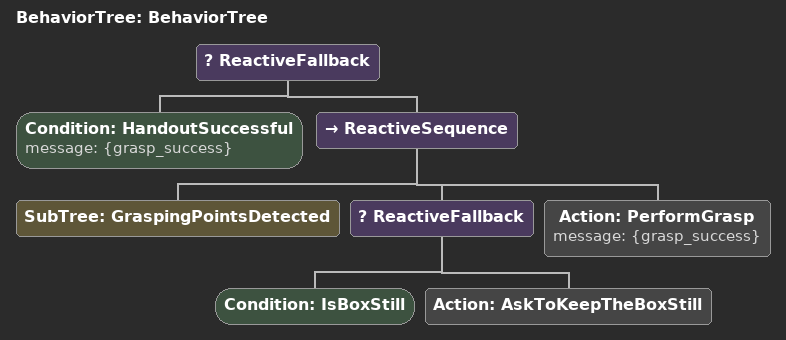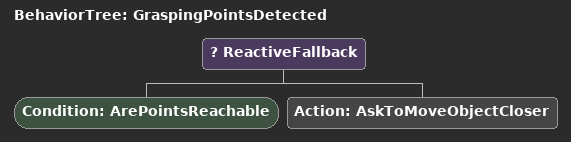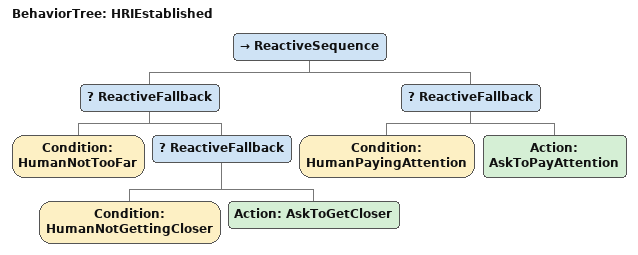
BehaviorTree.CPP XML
<?xml version="1.0"?>
<root main_tree_to_execute="BehaviorTree">
    <BehaviorTree ID="BehaviorTree">
        <ReactiveFallback>
            <Condition ID="HandoutSuccessful" message="{grasp_success}"/>
            <ReactiveSequence>
                <SubTree ID="GraspingPointsDetected"/>
                <ReactiveFallback>
                    <Condition ID="IsBoxStill"/>
                    <Action ID="AskToKeepTheBoxStill"/>
                </ReactiveFallback>
                <Action ID="PerformGrasp" message="{grasp_success}"/>
            </ReactiveSequence>
        </ReactiveFallback>
    </BehaviorTree>
    <BehaviorTree ID="GraspingPointsDetected">
        <ReactiveFallback>
            <Condition ID="ArePointsReachable"/>
            <Action ID="AskToMoveObjectCloser"/>
        </ReactiveFallback>
    </BehaviorTree>
    <BehaviorTree ID="HRIEstablished">
        <ReactiveSequence>
            <ReactiveFallback>
                <Condition ID="HumanNotTooFar"/>
                <ReactiveFallback>
                    <Condition ID="HumanNotGettingCloser"/>
                    <Action ID="AskToGetCloser"/>
                </ReactiveFallback>
            </ReactiveFallback>
            <ReactiveFallback>
                <Condition ID="HumanPayingAttention"/>
                <Action ID="AskToPayAttention"/>
            </ReactiveFallback>
        </ReactiveSequence>
    </BehaviorTree>
</root>
